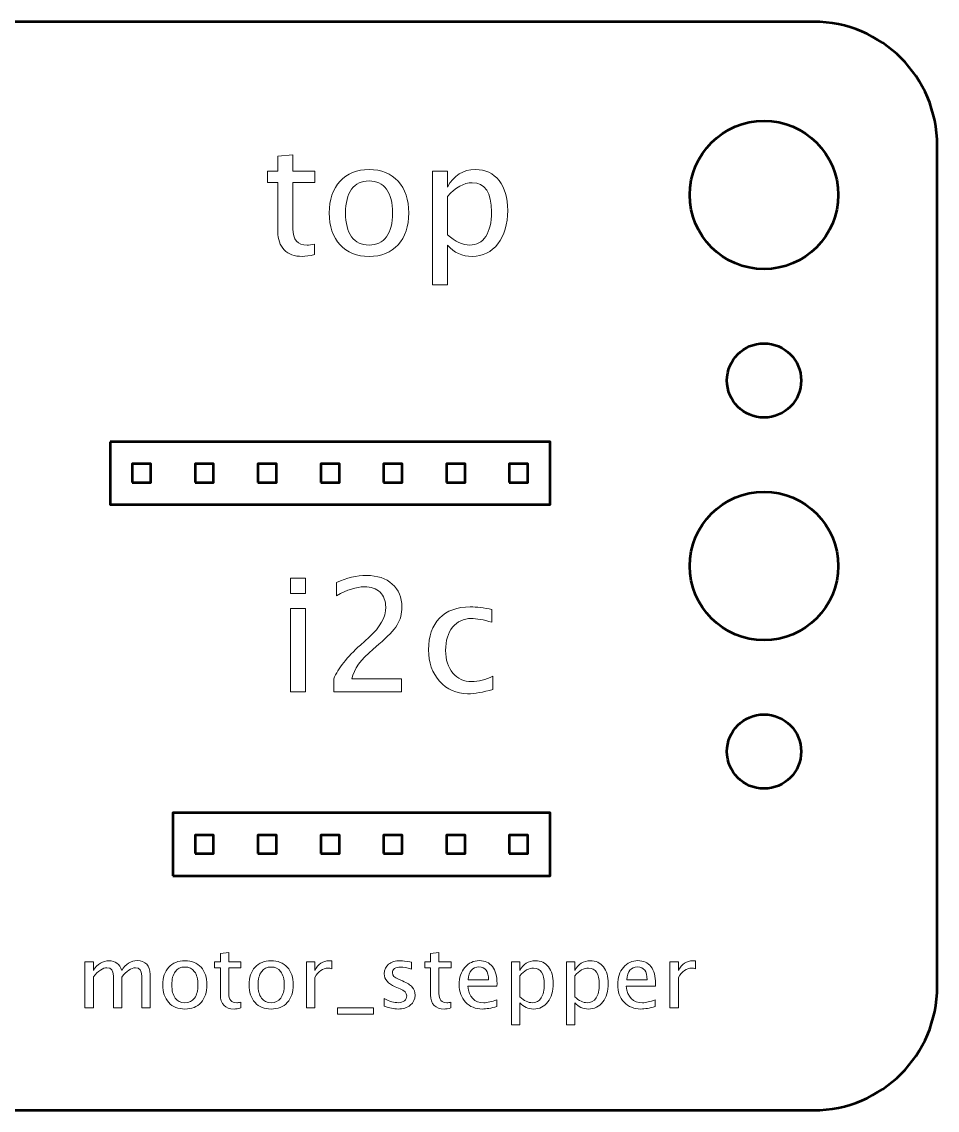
# Model space of a CAD drawing. Header units: centimetres. Extents: x -3.7 to 3.7, y -5.2 to 5.2.
# Drawn here: x 0 to 3.7, y -5.2 to -0.8 of the extents above; entities that cross this region are included whole.
import ezdxf

# ---------------------------------------------------------------- set-up
doc = ezdxf.new("R2010")
doc.units = ezdxf.units.CM
doc.header["$MEASUREMENT"] = 0
doc.layers.add('Layer 1', color=7, linetype='Continuous')

msp = doc.modelspace()

# ---------------------------------------------------------------- linework, layer by layer
at = {"layer": 'Layer 1', "lineweight": 53}
for points in [[(0.4465, -2.6625), (0.5215, -2.6625), (0.5215, -2.5875), (0.4465, -2.5875), (0.4465, -2.6625)], [(0.7005, -2.6625), (0.7755, -2.6625), (0.7755, -2.5875), (0.7005, -2.5875), (0.7005, -2.6625)], [(0.9545, -2.6625), (1.0295, -2.6625), (1.0295, -2.5875), (0.9545, -2.5875), (0.9545, -2.6625)], [(1.2085, -2.6625), (1.2835, -2.6625), (1.2835, -2.5875), (1.2085, -2.5875), (1.2085, -2.6625)], [(1.4625, -2.6625), (1.5375, -2.6625), (1.5375, -2.5875), (1.4625, -2.5875), (1.4625, -2.6625)], [(1.7165, -2.6625), (1.7915, -2.6625), (1.7915, -2.5875), (1.7165, -2.5875), (1.7165, -2.6625)], [(1.9705, -2.6625), (2.0455, -2.6625), (2.0455, -2.5875), (1.9705, -2.5875), (1.9705, -2.6625)], [(0.7005, -4.1625), (0.7755, -4.1625), (0.7755, -4.0875), (0.7005, -4.0875), (0.7005, -4.1625)], [(0.9545, -4.1625), (1.0295, -4.1625), (1.0295, -4.0875), (0.9545, -4.0875), (0.9545, -4.1625)], [(1.2085, -4.1625), (1.2835, -4.1625), (1.2835, -4.0875), (1.2085, -4.0875), (1.2085, -4.1625)], [(1.4625, -4.1625), (1.5375, -4.1625), (1.5375, -4.0875), (1.4625, -4.0875), (1.4625, -4.1625)], [(1.7165, -4.1625), (1.7915, -4.1625), (1.7915, -4.0875), (1.7165, -4.0875), (1.7165, -4.1625)], [(1.9705, -4.1625), (2.0455, -4.1625), (2.0455, -4.0875), (1.9705, -4.0875), (1.9705, -4.1625)]]:
    msp.add_lwpolyline(points, close=True, dxfattribs=at)
at = {"layer": 'Layer 1', "color": 5, "lineweight": 53}
msp.add_lwpolyline([(0.611, -4.252), (2.135, -4.252), (2.135, -3.998), (0.611, -3.998), (0.611, -4.252)], close=True, dxfattribs=at)
at = {"layer": 'Layer 1', "lineweight": 53}
for centre, major_axis in [((3.00001, -1.50001), (0, 0.30001)), ((3, -2.25), (0, 0.15)), ((3.00001, -3.00001), (0, 0.30001)), ((3, -3.75), (0, 0.15))]:
    msp.add_ellipse(centre, major_axis=major_axis, ratio=1, dxfattribs=at)
msp.add_open_spline([(-3.7, -4.7), (-3.7, -4.7), (-3.7, -1.3), (-3.7, -1.3), (-3.7, -1.3), (-3.7, -1.02386), (-3.47614, -0.8), (-3.2, -0.8), (-3.2, -0.8), (-3.2, -0.8), (3.2, -0.8), (3.2, -0.8), (3.2, -0.8), (3.47614, -0.8), (3.7, -1.02386), (3.7, -1.3), (3.7, -1.3), (3.7, -1.3), (3.7, -4.7), (3.7, -4.7), (3.7, -4.7), (3.7, -4.97614), (3.47614, -5.2), (3.2, -5.2), (3.2, -5.2), (3.2, -5.2), (-3.2, -5.2), (-3.2, -5.2), (-3.2, -5.2), (-3.47614, -5.2), (-3.7, -4.97614), (-3.7, -4.7)], degree=3, knots=[0, 0, 0, 0, 0.1111111, 0.1111111, 0.1111111, 0.1111111, 0.2222222, 0.2222222, 0.2222222, 0.2222222, 0.3333333, 0.3333333, 0.3333333, 0.3333333, 0.4444444, 0.4444444, 0.4444444, 0.4444444, 0.5555556, 0.5555556, 0.5555556, 0.5555556, 0.6666667, 0.6666667, 0.6666667, 0.6666667, 0.7777778, 0.7777778, 0.7777778, 0.7777778, 1, 1, 1, 1], dxfattribs=at)
at = {"layer": 'Layer 1', "color": 5, "lineweight": 9}
for points, knots in [([(1.18267, -1.74087), (1.16383, -1.74606), (1.14742, -1.7486), (1.13356, -1.7486), (1.13356, -1.7486), (1.10244, -1.7486), (1.07821, -1.73971), (1.06085, -1.72193), (1.06085, -1.72193), (1.04339, -1.70415), (1.03471, -1.67949), (1.03471, -1.64785), (1.03471, -1.64785), (1.03471, -1.64785), (1.03471, -1.45015), (1.03471, -1.45015), (1.03471, -1.45015), (1.03471, -1.45015), (0.99259, -1.45015), (0.99259, -1.45015), (0.99259, -1.45015), (0.99259, -1.45015), (0.99259, -1.40443), (0.99259, -1.40443), (0.99259, -1.40443), (0.99259, -1.40443), (1.03471, -1.40443), (1.03471, -1.40443), (1.03471, -1.40443), (1.03471, -1.40443), (1.03471, -1.34358), (1.03471, -1.34358), (1.03471, -1.34358), (1.03471, -1.34358), (1.09567, -1.33775), (1.09567, -1.33775), (1.09567, -1.33775), (1.09567, -1.33775), (1.09567, -1.40443), (1.09567, -1.40443), (1.09567, -1.40443), (1.09567, -1.40443), (1.18394, -1.40443), (1.18394, -1.40443), (1.18394, -1.40443), (1.18394, -1.40443), (1.18394, -1.45015), (1.18394, -1.45015), (1.18394, -1.45015), (1.18394, -1.45015), (1.09567, -1.45015), (1.09567, -1.45015), (1.09567, -1.45015), (1.09567, -1.45015), (1.09567, -1.63684), (1.09567, -1.63684), (1.09567, -1.63684), (1.09567, -1.68087), (1.11483, -1.70288), (1.15303, -1.70288), (1.15303, -1.70288), (1.16118, -1.70288), (1.17102, -1.7015), (1.18267, -1.69886), (1.18267, -1.69886), (1.18267, -1.69886), (1.18267, -1.74087), (1.18267, -1.74087)], [0, 0, 0, 0, 0.0555556, 0.0555556, 0.0555556, 0.0555556, 0.1111111, 0.1111111, 0.1111111, 0.1111111, 0.1666667, 0.1666667, 0.1666667, 0.1666667, 0.2222222, 0.2222222, 0.2222222, 0.2222222, 0.2777778, 0.2777778, 0.2777778, 0.2777778, 0.3333333, 0.3333333, 0.3333333, 0.3333333, 0.3888889, 0.3888889, 0.3888889, 0.3888889, 0.4444444, 0.4444444, 0.4444444, 0.4444444, 0.5, 0.5, 0.5, 0.5, 0.5555556, 0.5555556, 0.5555556, 0.5555556, 0.6111111, 0.6111111, 0.6111111, 0.6111111, 0.6666667, 0.6666667, 0.6666667, 0.6666667, 0.7222222, 0.7222222, 0.7222222, 0.7222222, 0.7777778, 0.7777778, 0.7777778, 0.7777778, 0.8333333, 0.8333333, 0.8333333, 0.8333333, 0.8888889, 0.8888889, 0.8888889, 0.8888889, 1, 1, 1, 1]), ([(1.40365, -1.7486), (1.35422, -1.7486), (1.31506, -1.73283), (1.28628, -1.70129), (1.28628, -1.70129), (1.25738, -1.66975), (1.24299, -1.62689), (1.24299, -1.57281), (1.24299, -1.57281), (1.24299, -1.51884), (1.25738, -1.47608), (1.28628, -1.44465), (1.28628, -1.44465), (1.31506, -1.41321), (1.35422, -1.39744), (1.40365, -1.39744), (1.40365, -1.39744), (1.45307, -1.39744), (1.49223, -1.41321), (1.52101, -1.44465), (1.52101, -1.44465), (1.54991, -1.47608), (1.5643, -1.51884), (1.5643, -1.57281), (1.5643, -1.57281), (1.5643, -1.62689), (1.54991, -1.66975), (1.52101, -1.70129), (1.52101, -1.70129), (1.49223, -1.73283), (1.45307, -1.7486), (1.40365, -1.7486)], [0, 0, 0, 0, 0.1111111, 0.1111111, 0.1111111, 0.1111111, 0.2222222, 0.2222222, 0.2222222, 0.2222222, 0.3333333, 0.3333333, 0.3333333, 0.3333333, 0.4444444, 0.4444444, 0.4444444, 0.4444444, 0.5555556, 0.5555556, 0.5555556, 0.5555556, 0.6666667, 0.6666667, 0.6666667, 0.6666667, 0.7777778, 0.7777778, 0.7777778, 0.7777778, 1, 1, 1, 1]), ([(1.65976, -1.86354), (1.65976, -1.86354), (1.65976, -1.40443), (1.65976, -1.40443), (1.65976, -1.40443), (1.65976, -1.40443), (1.72072, -1.40443), (1.72072, -1.40443), (1.72072, -1.40443), (1.72072, -1.40443), (1.72072, -1.46804), (1.72072, -1.46804), (1.72072, -1.46804), (1.7457, -1.42094), (1.78327, -1.39744), (1.83333, -1.39744), (1.83333, -1.39744), (1.87386, -1.39744), (1.90572, -1.41216), (1.929, -1.44168), (1.929, -1.44168), (1.95228, -1.47121), (1.96393, -1.51153), (1.96393, -1.56265), (1.96393, -1.56265), (1.96393, -1.61832), (1.9507, -1.6633), (1.92434, -1.69738), (1.92434, -1.69738), (1.89799, -1.73156), (1.86328, -1.7486), (1.82031, -1.7486), (1.82031, -1.7486), (1.78041, -1.7486), (1.74718, -1.73336), (1.72072, -1.70277), (1.72072, -1.70277), (1.72072, -1.70277), (1.72072, -1.86354), (1.72072, -1.86354), (1.72072, -1.86354), (1.72072, -1.86354), (1.65976, -1.86354), (1.65976, -1.86354)], [0, 0, 0, 0, 0.0833333, 0.0833333, 0.0833333, 0.0833333, 0.1666667, 0.1666667, 0.1666667, 0.1666667, 0.25, 0.25, 0.25, 0.25, 0.3333333, 0.3333333, 0.3333333, 0.3333333, 0.4166667, 0.4166667, 0.4166667, 0.4166667, 0.5, 0.5, 0.5, 0.5, 0.5833333, 0.5833333, 0.5833333, 0.5833333, 0.6666667, 0.6666667, 0.6666667, 0.6666667, 0.75, 0.75, 0.75, 0.75, 0.8333333, 0.8333333, 0.8333333, 0.8333333, 1, 1, 1, 1]), ([(1.40354, -1.70288), (1.4337, -1.70288), (1.4572, -1.69156), (1.47392, -1.6688), (1.47392, -1.6688), (1.49053, -1.64615), (1.4989, -1.61409), (1.4989, -1.57281), (1.4989, -1.57281), (1.4989, -1.53164), (1.49053, -1.49968), (1.47392, -1.47703), (1.47392, -1.47703), (1.4572, -1.45449), (1.4337, -1.44316), (1.40354, -1.44316), (1.40354, -1.44316), (1.37327, -1.44316), (1.34978, -1.45449), (1.33327, -1.47703), (1.33327, -1.47703), (1.31665, -1.49968), (1.3084, -1.53164), (1.3084, -1.57281), (1.3084, -1.57281), (1.3084, -1.61409), (1.31665, -1.64615), (1.33327, -1.6688), (1.33327, -1.6688), (1.34978, -1.69156), (1.37327, -1.70288), (1.40354, -1.70288)], [0, 0, 0, 0, 0.1111111, 0.1111111, 0.1111111, 0.1111111, 0.2222222, 0.2222222, 0.2222222, 0.2222222, 0.3333333, 0.3333333, 0.3333333, 0.3333333, 0.4444444, 0.4444444, 0.4444444, 0.4444444, 0.5555556, 0.5555556, 0.5555556, 0.5555556, 0.6666667, 0.6666667, 0.6666667, 0.6666667, 0.7777778, 0.7777778, 0.7777778, 0.7777778, 1, 1, 1, 1]), ([(1.72072, -1.66076), (1.75215, -1.6888), (1.7821, -1.70288), (1.81057, -1.70288), (1.81057, -1.70288), (1.83862, -1.70288), (1.86031, -1.69113), (1.87555, -1.66774), (1.87555, -1.66774), (1.8909, -1.64435), (1.89852, -1.61144), (1.89852, -1.56889), (1.89852, -1.56889), (1.89852, -1.49015), (1.87249, -1.45078), (1.82042, -1.45078), (1.82042, -1.45078), (1.78634, -1.45078), (1.75311, -1.4692), (1.72072, -1.50614), (1.72072, -1.50614), (1.72072, -1.50614), (1.72072, -1.66076), (1.72072, -1.66076)], [0, 0, 0, 0, 0.1428571, 0.1428571, 0.1428571, 0.1428571, 0.2857143, 0.2857143, 0.2857143, 0.2857143, 0.4285714, 0.4285714, 0.4285714, 0.4285714, 0.5714286, 0.5714286, 0.5714286, 0.5714286, 0.7142857, 0.7142857, 0.7142857, 0.7142857, 1, 1, 1, 1]), ([(1.08558, -3.11066), (1.08558, -3.11066), (1.08558, -3.0497), (1.08558, -3.0497), (1.08558, -3.0497), (1.08558, -3.0497), (1.14654, -3.0497), (1.14654, -3.0497), (1.14654, -3.0497), (1.14654, -3.0497), (1.14654, -3.11066), (1.14654, -3.11066), (1.14654, -3.11066), (1.14654, -3.11066), (1.08558, -3.11066), (1.08558, -3.11066)], [0, 0, 0, 0, 0.2, 0.2, 0.2, 0.2, 0.4, 0.4, 0.4, 0.4, 0.6, 0.6, 0.6, 0.6, 1, 1, 1, 1]), ([(1.26085, -3.50881), (1.26085, -3.50881), (1.26085, -3.45547), (1.26085, -3.45547), (1.26085, -3.45547), (1.27863, -3.41388), (1.3145, -3.36847), (1.36858, -3.31947), (1.36858, -3.31947), (1.36858, -3.31947), (1.40351, -3.28815), (1.40351, -3.28815), (1.40351, -3.28815), (1.44849, -3.2473), (1.47103, -3.20687), (1.47103, -3.16665), (1.47103, -3.16665), (1.47103, -3.14093), (1.4633, -3.12082), (1.44796, -3.10611), (1.44796, -3.10611), (1.43261, -3.0914), (1.41134, -3.08399), (1.38435, -3.08399), (1.38435, -3.08399), (1.35281, -3.08399), (1.31546, -3.09606), (1.27228, -3.12019), (1.27228, -3.12019), (1.27228, -3.12019), (1.27228, -3.06685), (1.27228, -3.06685), (1.27228, -3.06685), (1.31302, -3.0478), (1.35356, -3.03827), (1.39398, -3.03827), (1.39398, -3.03827), (1.43695, -3.03827), (1.47145, -3.04981), (1.49749, -3.07299), (1.49749, -3.07299), (1.52342, -3.09617), (1.53644, -3.12686), (1.53644, -3.16517), (1.53644, -3.16517), (1.53644, -3.19269), (1.52987, -3.21713), (1.51675, -3.23841), (1.51675, -3.23841), (1.50352, -3.25978), (1.47907, -3.28561), (1.4432, -3.31609), (1.4432, -3.31609), (1.4432, -3.31609), (1.4196, -3.3362), (1.4196, -3.3362), (1.4196, -3.3362), (1.37049, -3.37779), (1.34213, -3.41758), (1.33451, -3.45547), (1.33451, -3.45547), (1.33451, -3.45547), (1.53453, -3.45547), (1.53453, -3.45547), (1.53453, -3.45547), (1.53453, -3.45547), (1.53453, -3.50881), (1.53453, -3.50881), (1.53453, -3.50881), (1.53453, -3.50881), (1.26085, -3.50881), (1.26085, -3.50881)], [0, 0, 0, 0, 0.0526316, 0.0526316, 0.0526316, 0.0526316, 0.1052632, 0.1052632, 0.1052632, 0.1052632, 0.1578947, 0.1578947, 0.1578947, 0.1578947, 0.2105263, 0.2105263, 0.2105263, 0.2105263, 0.2631579, 0.2631579, 0.2631579, 0.2631579, 0.3157895, 0.3157895, 0.3157895, 0.3157895, 0.3684211, 0.3684211, 0.3684211, 0.3684211, 0.4210526, 0.4210526, 0.4210526, 0.4210526, 0.4736842, 0.4736842, 0.4736842, 0.4736842, 0.5263158, 0.5263158, 0.5263158, 0.5263158, 0.5789474, 0.5789474, 0.5789474, 0.5789474, 0.6315789, 0.6315789, 0.6315789, 0.6315789, 0.6842105, 0.6842105, 0.6842105, 0.6842105, 0.7368421, 0.7368421, 0.7368421, 0.7368421, 0.7894737, 0.7894737, 0.7894737, 0.7894737, 0.8421053, 0.8421053, 0.8421053, 0.8421053, 0.8947368, 0.8947368, 0.8947368, 0.8947368, 1, 1, 1, 1]), ([(1.90431, -3.49865), (1.86483, -3.5105), (1.83076, -3.51643), (1.80208, -3.51643), (1.80208, -3.51643), (1.75657, -3.51643), (1.71889, -3.4996), (1.68894, -3.46605), (1.68894, -3.46605), (1.65899, -3.4324), (1.64396, -3.38996), (1.64396, -3.33884), (1.64396, -3.33884), (1.64396, -3.28423), (1.65878, -3.24158), (1.68841, -3.2111), (1.68841, -3.2111), (1.71804, -3.18051), (1.75942, -3.16527), (1.81255, -3.16527), (1.81255, -3.16527), (1.83869, -3.16527), (1.86812, -3.16887), (1.9005, -3.17607), (1.9005, -3.17607), (1.9005, -3.17607), (1.9005, -3.2275), (1.9005, -3.2275), (1.9005, -3.2275), (1.8661, -3.21734), (1.83806, -3.21226), (1.81647, -3.21226), (1.81647, -3.21226), (1.78514, -3.21226), (1.76006, -3.22401), (1.74133, -3.2474), (1.74133, -3.2474), (1.72259, -3.27079), (1.71318, -3.30201), (1.71318, -3.34096), (1.71318, -3.34096), (1.71318, -3.37874), (1.72291, -3.40922), (1.74228, -3.43261), (1.74228, -3.43261), (1.76165, -3.45589), (1.78694, -3.46753), (1.81837, -3.46753), (1.81837, -3.46753), (1.84621, -3.46753), (1.87478, -3.46034), (1.90431, -3.44594), (1.90431, -3.44594), (1.90431, -3.44594), (1.90431, -3.49865), (1.90431, -3.49865)], [0, 0, 0, 0, 0.0666667, 0.0666667, 0.0666667, 0.0666667, 0.1333333, 0.1333333, 0.1333333, 0.1333333, 0.2, 0.2, 0.2, 0.2, 0.2666667, 0.2666667, 0.2666667, 0.2666667, 0.3333333, 0.3333333, 0.3333333, 0.3333333, 0.4, 0.4, 0.4, 0.4, 0.4666667, 0.4666667, 0.4666667, 0.4666667, 0.5333333, 0.5333333, 0.5333333, 0.5333333, 0.6, 0.6, 0.6, 0.6, 0.6666667, 0.6666667, 0.6666667, 0.6666667, 0.7333333, 0.7333333, 0.7333333, 0.7333333, 0.8, 0.8, 0.8, 0.8, 0.8666667, 0.8666667, 0.8666667, 0.8666667, 1, 1, 1, 1]), ([(1.08558, -3.50881), (1.08558, -3.50881), (1.08558, -3.17226), (1.08558, -3.17226), (1.08558, -3.17226), (1.08558, -3.17226), (1.14654, -3.17226), (1.14654, -3.17226), (1.14654, -3.17226), (1.14654, -3.17226), (1.14654, -3.50881), (1.14654, -3.50881), (1.14654, -3.50881), (1.14654, -3.50881), (1.08558, -3.50881), (1.08558, -3.50881)], [0, 0, 0, 0, 0.2, 0.2, 0.2, 0.2, 0.4, 0.4, 0.4, 0.4, 0.6, 0.6, 0.6, 0.6, 1, 1, 1, 1]), ([(0.88513, -4.78653), (0.87466, -4.78941), (0.86555, -4.79082), (0.85784, -4.79082), (0.85784, -4.79082), (0.84056, -4.79082), (0.82709, -4.78588), (0.81745, -4.77601), (0.81745, -4.77601), (0.80775, -4.76613), (0.80293, -4.75243), (0.80293, -4.73485), (0.80293, -4.73485), (0.80293, -4.73485), (0.80293, -4.62502), (0.80293, -4.62502), (0.80293, -4.62502), (0.80293, -4.62502), (0.77953, -4.62502), (0.77953, -4.62502), (0.77953, -4.62502), (0.77953, -4.62502), (0.77953, -4.59962), (0.77953, -4.59962), (0.77953, -4.59962), (0.77953, -4.59962), (0.80293, -4.59962), (0.80293, -4.59962), (0.80293, -4.59962), (0.80293, -4.59962), (0.80293, -4.56581), (0.80293, -4.56581), (0.80293, -4.56581), (0.80293, -4.56581), (0.83679, -4.56257), (0.83679, -4.56257), (0.83679, -4.56257), (0.83679, -4.56257), (0.83679, -4.59962), (0.83679, -4.59962), (0.83679, -4.59962), (0.83679, -4.59962), (0.88583, -4.59962), (0.88583, -4.59962), (0.88583, -4.59962), (0.88583, -4.59962), (0.88583, -4.62502), (0.88583, -4.62502), (0.88583, -4.62502), (0.88583, -4.62502), (0.83679, -4.62502), (0.83679, -4.62502), (0.83679, -4.62502), (0.83679, -4.62502), (0.83679, -4.72873), (0.83679, -4.72873), (0.83679, -4.72873), (0.83679, -4.75319), (0.84744, -4.76542), (0.86866, -4.76542), (0.86866, -4.76542), (0.87319, -4.76542), (0.87866, -4.76466), (0.88513, -4.76319), (0.88513, -4.76319), (0.88513, -4.76319), (0.88513, -4.78653), (0.88513, -4.78653)], [0, 0, 0, 0, 0.0555556, 0.0555556, 0.0555556, 0.0555556, 0.1111111, 0.1111111, 0.1111111, 0.1111111, 0.1666667, 0.1666667, 0.1666667, 0.1666667, 0.2222222, 0.2222222, 0.2222222, 0.2222222, 0.2777778, 0.2777778, 0.2777778, 0.2777778, 0.3333333, 0.3333333, 0.3333333, 0.3333333, 0.3888889, 0.3888889, 0.3888889, 0.3888889, 0.4444444, 0.4444444, 0.4444444, 0.4444444, 0.5, 0.5, 0.5, 0.5, 0.5555556, 0.5555556, 0.5555556, 0.5555556, 0.6111111, 0.6111111, 0.6111111, 0.6111111, 0.6666667, 0.6666667, 0.6666667, 0.6666667, 0.7222222, 0.7222222, 0.7222222, 0.7222222, 0.7777778, 0.7777778, 0.7777778, 0.7777778, 0.8333333, 0.8333333, 0.8333333, 0.8333333, 0.8888889, 0.8888889, 0.8888889, 0.8888889, 1, 1, 1, 1]), ([(1.73438, -4.78653), (1.72391, -4.78941), (1.7148, -4.79082), (1.70709, -4.79082), (1.70709, -4.79082), (1.68981, -4.79082), (1.67634, -4.78588), (1.6667, -4.77601), (1.6667, -4.77601), (1.657, -4.76613), (1.65218, -4.75243), (1.65218, -4.73485), (1.65218, -4.73485), (1.65218, -4.73485), (1.65218, -4.62502), (1.65218, -4.62502), (1.65218, -4.62502), (1.65218, -4.62502), (1.62878, -4.62502), (1.62878, -4.62502), (1.62878, -4.62502), (1.62878, -4.62502), (1.62878, -4.59962), (1.62878, -4.59962), (1.62878, -4.59962), (1.62878, -4.59962), (1.65218, -4.59962), (1.65218, -4.59962), (1.65218, -4.59962), (1.65218, -4.59962), (1.65218, -4.56581), (1.65218, -4.56581), (1.65218, -4.56581), (1.65218, -4.56581), (1.68604, -4.56257), (1.68604, -4.56257), (1.68604, -4.56257), (1.68604, -4.56257), (1.68604, -4.59962), (1.68604, -4.59962), (1.68604, -4.59962), (1.68604, -4.59962), (1.73508, -4.59962), (1.73508, -4.59962), (1.73508, -4.59962), (1.73508, -4.59962), (1.73508, -4.62502), (1.73508, -4.62502), (1.73508, -4.62502), (1.73508, -4.62502), (1.68604, -4.62502), (1.68604, -4.62502), (1.68604, -4.62502), (1.68604, -4.62502), (1.68604, -4.72873), (1.68604, -4.72873), (1.68604, -4.72873), (1.68604, -4.75319), (1.69669, -4.76542), (1.71791, -4.76542), (1.71791, -4.76542), (1.72244, -4.76542), (1.72791, -4.76466), (1.73438, -4.76319), (1.73438, -4.76319), (1.73438, -4.76319), (1.73438, -4.78653), (1.73438, -4.78653)], [0, 0, 0, 0, 0.0555556, 0.0555556, 0.0555556, 0.0555556, 0.1111111, 0.1111111, 0.1111111, 0.1111111, 0.1666667, 0.1666667, 0.1666667, 0.1666667, 0.2222222, 0.2222222, 0.2222222, 0.2222222, 0.2777778, 0.2777778, 0.2777778, 0.2777778, 0.3333333, 0.3333333, 0.3333333, 0.3333333, 0.3888889, 0.3888889, 0.3888889, 0.3888889, 0.4444444, 0.4444444, 0.4444444, 0.4444444, 0.5, 0.5, 0.5, 0.5, 0.5555556, 0.5555556, 0.5555556, 0.5555556, 0.6111111, 0.6111111, 0.6111111, 0.6111111, 0.6666667, 0.6666667, 0.6666667, 0.6666667, 0.7222222, 0.7222222, 0.7222222, 0.7222222, 0.7777778, 0.7777778, 0.7777778, 0.7777778, 0.8333333, 0.8333333, 0.8333333, 0.8333333, 0.8888889, 0.8888889, 0.8888889, 0.8888889, 1, 1, 1, 1]), ([(0.25543, -4.78659), (0.25543, -4.78659), (0.25543, -4.59962), (0.25543, -4.59962), (0.25543, -4.59962), (0.25543, -4.59962), (0.28929, -4.59962), (0.28929, -4.59962), (0.28929, -4.59962), (0.28929, -4.59962), (0.28929, -4.63495), (0.28929, -4.63495), (0.28929, -4.63495), (0.30582, -4.60879), (0.32698, -4.59574), (0.35291, -4.59574), (0.35291, -4.59574), (0.3779, -4.59574), (0.39489, -4.60879), (0.40395, -4.63495), (0.40395, -4.63495), (0.42, -4.60855), (0.44093, -4.59538), (0.46662, -4.59538), (0.46662, -4.59538), (0.48303, -4.59538), (0.49579, -4.6002), (0.50489, -4.60991), (0.50489, -4.60991), (0.514, -4.61961), (0.51859, -4.63319), (0.51859, -4.65065), (0.51859, -4.65065), (0.51859, -4.65065), (0.51859, -4.78659), (0.51859, -4.78659), (0.51859, -4.78659), (0.51859, -4.78659), (0.48473, -4.78659), (0.48473, -4.78659), (0.48473, -4.78659), (0.48473, -4.78659), (0.48473, -4.65624), (0.48473, -4.65624), (0.48473, -4.65624), (0.48473, -4.63495), (0.47627, -4.62431), (0.45933, -4.62431), (0.45933, -4.62431), (0.44175, -4.62431), (0.42329, -4.63672), (0.40395, -4.66159), (0.40395, -4.66159), (0.40395, -4.66159), (0.40395, -4.78659), (0.40395, -4.78659), (0.40395, -4.78659), (0.40395, -4.78659), (0.37008, -4.78659), (0.37008, -4.78659), (0.37008, -4.78659), (0.37008, -4.78659), (0.37008, -4.65612), (0.37008, -4.65612), (0.37008, -4.65612), (0.37008, -4.63466), (0.3615, -4.62396), (0.34427, -4.62396), (0.34427, -4.62396), (0.32716, -4.62396), (0.30881, -4.63642), (0.28929, -4.66141), (0.28929, -4.66141), (0.28929, -4.66141), (0.28929, -4.78659), (0.28929, -4.78659), (0.28929, -4.78659), (0.28929, -4.78659), (0.25543, -4.78659), (0.25543, -4.78659)], [0, 0, 0, 0, 0.047619, 0.047619, 0.047619, 0.047619, 0.0952381, 0.0952381, 0.0952381, 0.0952381, 0.1428571, 0.1428571, 0.1428571, 0.1428571, 0.1904762, 0.1904762, 0.1904762, 0.1904762, 0.2380952, 0.2380952, 0.2380952, 0.2380952, 0.2857143, 0.2857143, 0.2857143, 0.2857143, 0.3333333, 0.3333333, 0.3333333, 0.3333333, 0.3809524, 0.3809524, 0.3809524, 0.3809524, 0.4285714, 0.4285714, 0.4285714, 0.4285714, 0.4761905, 0.4761905, 0.4761905, 0.4761905, 0.5238095, 0.5238095, 0.5238095, 0.5238095, 0.5714286, 0.5714286, 0.5714286, 0.5714286, 0.6190476, 0.6190476, 0.6190476, 0.6190476, 0.6666667, 0.6666667, 0.6666667, 0.6666667, 0.7142857, 0.7142857, 0.7142857, 0.7142857, 0.7619048, 0.7619048, 0.7619048, 0.7619048, 0.8095238, 0.8095238, 0.8095238, 0.8095238, 0.8571429, 0.8571429, 0.8571429, 0.8571429, 0.9047619, 0.9047619, 0.9047619, 0.9047619, 1, 1, 1, 1]), ([(0.65924, -4.79082), (0.63179, -4.79082), (0.61003, -4.78206), (0.59404, -4.76454), (0.59404, -4.76454), (0.57799, -4.74702), (0.56999, -4.72321), (0.56999, -4.69316), (0.56999, -4.69316), (0.56999, -4.66318), (0.57799, -4.63942), (0.59404, -4.62196), (0.59404, -4.62196), (0.61003, -4.6045), (0.63179, -4.59574), (0.65924, -4.59574), (0.65924, -4.59574), (0.6867, -4.59574), (0.70846, -4.6045), (0.72445, -4.62196), (0.72445, -4.62196), (0.7405, -4.63942), (0.7485, -4.66318), (0.7485, -4.69316), (0.7485, -4.69316), (0.7485, -4.72321), (0.7405, -4.74702), (0.72445, -4.76454), (0.72445, -4.76454), (0.70846, -4.78206), (0.6867, -4.79082), (0.65924, -4.79082)], [0, 0, 0, 0, 0.1111111, 0.1111111, 0.1111111, 0.1111111, 0.2222222, 0.2222222, 0.2222222, 0.2222222, 0.3333333, 0.3333333, 0.3333333, 0.3333333, 0.4444444, 0.4444444, 0.4444444, 0.4444444, 0.5555556, 0.5555556, 0.5555556, 0.5555556, 0.6666667, 0.6666667, 0.6666667, 0.6666667, 0.7777778, 0.7777778, 0.7777778, 0.7777778, 1, 1, 1, 1]), ([(1.00789, -4.79082), (0.98044, -4.79082), (0.95868, -4.78206), (0.94269, -4.76454), (0.94269, -4.76454), (0.92664, -4.74702), (0.91864, -4.72321), (0.91864, -4.69316), (0.91864, -4.69316), (0.91864, -4.66318), (0.92664, -4.63942), (0.94269, -4.62196), (0.94269, -4.62196), (0.95868, -4.6045), (0.98044, -4.59574), (1.00789, -4.59574), (1.00789, -4.59574), (1.03535, -4.59574), (1.05711, -4.6045), (1.0731, -4.62196), (1.0731, -4.62196), (1.08915, -4.63942), (1.09715, -4.66318), (1.09715, -4.69316), (1.09715, -4.69316), (1.09715, -4.72321), (1.08915, -4.74702), (1.0731, -4.76454), (1.0731, -4.76454), (1.05711, -4.78206), (1.03535, -4.79082), (1.00789, -4.79082)], [0, 0, 0, 0, 0.1111111, 0.1111111, 0.1111111, 0.1111111, 0.2222222, 0.2222222, 0.2222222, 0.2222222, 0.3333333, 0.3333333, 0.3333333, 0.3333333, 0.4444444, 0.4444444, 0.4444444, 0.4444444, 0.5555556, 0.5555556, 0.5555556, 0.5555556, 0.6666667, 0.6666667, 0.6666667, 0.6666667, 0.7777778, 0.7777778, 0.7777778, 0.7777778, 1, 1, 1, 1]), ([(1.15018, -4.78659), (1.15018, -4.78659), (1.15018, -4.59962), (1.15018, -4.59962), (1.15018, -4.59962), (1.15018, -4.59962), (1.18404, -4.59962), (1.18404, -4.59962), (1.18404, -4.59962), (1.18404, -4.59962), (1.18404, -4.63495), (1.18404, -4.63495), (1.18404, -4.63495), (1.19751, -4.60879), (1.21703, -4.59574), (1.24266, -4.59574), (1.24266, -4.59574), (1.24613, -4.59574), (1.24978, -4.59603), (1.25354, -4.59662), (1.25354, -4.59662), (1.25354, -4.59662), (1.25354, -4.62831), (1.25354, -4.62831), (1.25354, -4.62831), (1.24766, -4.62637), (1.24249, -4.62537), (1.23802, -4.62537), (1.23802, -4.62537), (1.2165, -4.62537), (1.19851, -4.63807), (1.18404, -4.66353), (1.18404, -4.66353), (1.18404, -4.66353), (1.18404, -4.78659), (1.18404, -4.78659), (1.18404, -4.78659), (1.18404, -4.78659), (1.15018, -4.78659), (1.15018, -4.78659)], [0, 0, 0, 0, 0.0909091, 0.0909091, 0.0909091, 0.0909091, 0.1818182, 0.1818182, 0.1818182, 0.1818182, 0.2727273, 0.2727273, 0.2727273, 0.2727273, 0.3636364, 0.3636364, 0.3636364, 0.3636364, 0.4545455, 0.4545455, 0.4545455, 0.4545455, 0.5454545, 0.5454545, 0.5454545, 0.5454545, 0.6363636, 0.6363636, 0.6363636, 0.6363636, 0.7272727, 0.7272727, 0.7272727, 0.7272727, 0.8181818, 0.8181818, 0.8181818, 0.8181818, 1, 1, 1, 1]), ([(1.4642, -4.77989), (1.4642, -4.77989), (1.4642, -4.74884), (1.4642, -4.74884), (1.4642, -4.74884), (1.48637, -4.7599), (1.5056, -4.76542), (1.522, -4.76542), (1.522, -4.76542), (1.53176, -4.76542), (1.53988, -4.76278), (1.54628, -4.75749), (1.54628, -4.75749), (1.55269, -4.75225), (1.55593, -4.74567), (1.55593, -4.73773), (1.55593, -4.73773), (1.55593, -4.72615), (1.54693, -4.71656), (1.52894, -4.70898), (1.52894, -4.70898), (1.52894, -4.70898), (1.50912, -4.70057), (1.50912, -4.70057), (1.50912, -4.70057), (1.4799, -4.68846), (1.46526, -4.67094), (1.46526, -4.64818), (1.46526, -4.64818), (1.46526, -4.6319), (1.47102, -4.61908), (1.48255, -4.60973), (1.48255, -4.60973), (1.49407, -4.60038), (1.50989, -4.59574), (1.52994, -4.59574), (1.52994, -4.59574), (1.54035, -4.59574), (1.55328, -4.59715), (1.56863, -4.60003), (1.56863, -4.60003), (1.56863, -4.60003), (1.57568, -4.60138), (1.57568, -4.60138), (1.57568, -4.60138), (1.57568, -4.60138), (1.57568, -4.6296), (1.57568, -4.6296), (1.57568, -4.6296), (1.55681, -4.62396), (1.54176, -4.62114), (1.53053, -4.62114), (1.53053, -4.62114), (1.52065, -4.62114), (1.51283, -4.62331), (1.50689, -4.6276), (1.50689, -4.6276), (1.50101, -4.6319), (1.49807, -4.63766), (1.49807, -4.64489), (1.49807, -4.64489), (1.49807, -4.65506), (1.5063, -4.6637), (1.52282, -4.6707), (1.52282, -4.6707), (1.52282, -4.6707), (1.53911, -4.67758), (1.53911, -4.67758), (1.53911, -4.67758), (1.55757, -4.68534), (1.57063, -4.69357), (1.57827, -4.70222), (1.57827, -4.70222), (1.58597, -4.71086), (1.58979, -4.72168), (1.58979, -4.73461), (1.58979, -4.73461), (1.58979, -4.75102), (1.58333, -4.76448), (1.57033, -4.77501), (1.57033, -4.77501), (1.5574, -4.78553), (1.54082, -4.79082), (1.52065, -4.79082), (1.52065, -4.79082), (1.50513, -4.79082), (1.48637, -4.78718), (1.4642, -4.77989)], [0, 0, 0, 0, 0.0434783, 0.0434783, 0.0434783, 0.0434783, 0.0869565, 0.0869565, 0.0869565, 0.0869565, 0.1304348, 0.1304348, 0.1304348, 0.1304348, 0.173913, 0.173913, 0.173913, 0.173913, 0.2173913, 0.2173913, 0.2173913, 0.2173913, 0.2608696, 0.2608696, 0.2608696, 0.2608696, 0.3043478, 0.3043478, 0.3043478, 0.3043478, 0.3478261, 0.3478261, 0.3478261, 0.3478261, 0.3913043, 0.3913043, 0.3913043, 0.3913043, 0.4347826, 0.4347826, 0.4347826, 0.4347826, 0.4782609, 0.4782609, 0.4782609, 0.4782609, 0.5217391, 0.5217391, 0.5217391, 0.5217391, 0.5652174, 0.5652174, 0.5652174, 0.5652174, 0.6086957, 0.6086957, 0.6086957, 0.6086957, 0.6521739, 0.6521739, 0.6521739, 0.6521739, 0.6956522, 0.6956522, 0.6956522, 0.6956522, 0.7391304, 0.7391304, 0.7391304, 0.7391304, 0.7826087, 0.7826087, 0.7826087, 0.7826087, 0.826087, 0.826087, 0.826087, 0.826087, 0.8695652, 0.8695652, 0.8695652, 0.8695652, 0.9130435, 0.9130435, 0.9130435, 0.9130435, 1, 1, 1, 1]), ([(1.91993, -4.78059), (1.89717, -4.78741), (1.87771, -4.79082), (1.86148, -4.79082), (1.86148, -4.79082), (1.83379, -4.79082), (1.81127, -4.78165), (1.79393, -4.76337), (1.79393, -4.76337), (1.77658, -4.74508), (1.76788, -4.72138), (1.76788, -4.69222), (1.76788, -4.69222), (1.76788, -4.66394), (1.77552, -4.64072), (1.79087, -4.62255), (1.79087, -4.62255), (1.80622, -4.60444), (1.82585, -4.59538), (1.84978, -4.59538), (1.84978, -4.59538), (1.87242, -4.59538), (1.88994, -4.60344), (1.90229, -4.61955), (1.90229, -4.61955), (1.91464, -4.63566), (1.92081, -4.65847), (1.92081, -4.68805), (1.92081, -4.68805), (1.92081, -4.68805), (1.92063, -4.69839), (1.92063, -4.69839), (1.92063, -4.69839), (1.92063, -4.69839), (1.80245, -4.69839), (1.80245, -4.69839), (1.80245, -4.69839), (1.80739, -4.74308), (1.82921, -4.76542), (1.86783, -4.76542), (1.86783, -4.76542), (1.882, -4.76542), (1.89935, -4.76143), (1.91993, -4.75343), (1.91993, -4.75343), (1.91993, -4.75343), (1.91993, -4.78059), (1.91993, -4.78059)], [0, 0, 0, 0, 0.0769231, 0.0769231, 0.0769231, 0.0769231, 0.1538462, 0.1538462, 0.1538462, 0.1538462, 0.2307692, 0.2307692, 0.2307692, 0.2307692, 0.3076923, 0.3076923, 0.3076923, 0.3076923, 0.3846154, 0.3846154, 0.3846154, 0.3846154, 0.4615385, 0.4615385, 0.4615385, 0.4615385, 0.5384615, 0.5384615, 0.5384615, 0.5384615, 0.6153846, 0.6153846, 0.6153846, 0.6153846, 0.6923077, 0.6923077, 0.6923077, 0.6923077, 0.7692308, 0.7692308, 0.7692308, 0.7692308, 0.8461538, 0.8461538, 0.8461538, 0.8461538, 1, 1, 1, 1]), ([(1.97926, -4.85468), (1.97926, -4.85468), (1.97926, -4.59962), (1.97926, -4.59962), (1.97926, -4.59962), (1.97926, -4.59962), (2.01312, -4.59962), (2.01312, -4.59962), (2.01312, -4.59962), (2.01312, -4.59962), (2.01312, -4.63495), (2.01312, -4.63495), (2.01312, -4.63495), (2.027, -4.60879), (2.04787, -4.59574), (2.07568, -4.59574), (2.07568, -4.59574), (2.0982, -4.59574), (2.1159, -4.60391), (2.12884, -4.62031), (2.12884, -4.62031), (2.14177, -4.63672), (2.14824, -4.65912), (2.14824, -4.68752), (2.14824, -4.68752), (2.14824, -4.71844), (2.14089, -4.74343), (2.12625, -4.76237), (2.12625, -4.76237), (2.11161, -4.78136), (2.09232, -4.79082), (2.06845, -4.79082), (2.06845, -4.79082), (2.04629, -4.79082), (2.02782, -4.78236), (2.01312, -4.76536), (2.01312, -4.76536), (2.01312, -4.76536), (2.01312, -4.85468), (2.01312, -4.85468), (2.01312, -4.85468), (2.01312, -4.85468), (1.97926, -4.85468), (1.97926, -4.85468)], [0, 0, 0, 0, 0.0833333, 0.0833333, 0.0833333, 0.0833333, 0.1666667, 0.1666667, 0.1666667, 0.1666667, 0.25, 0.25, 0.25, 0.25, 0.3333333, 0.3333333, 0.3333333, 0.3333333, 0.4166667, 0.4166667, 0.4166667, 0.4166667, 0.5, 0.5, 0.5, 0.5, 0.5833333, 0.5833333, 0.5833333, 0.5833333, 0.6666667, 0.6666667, 0.6666667, 0.6666667, 0.75, 0.75, 0.75, 0.75, 0.8333333, 0.8333333, 0.8333333, 0.8333333, 1, 1, 1, 1]), ([(2.20128, -4.85468), (2.20128, -4.85468), (2.20128, -4.59962), (2.20128, -4.59962), (2.20128, -4.59962), (2.20128, -4.59962), (2.23514, -4.59962), (2.23514, -4.59962), (2.23514, -4.59962), (2.23514, -4.59962), (2.23514, -4.63495), (2.23514, -4.63495), (2.23514, -4.63495), (2.24902, -4.60879), (2.26989, -4.59574), (2.2977, -4.59574), (2.2977, -4.59574), (2.32022, -4.59574), (2.33792, -4.60391), (2.35086, -4.62031), (2.35086, -4.62031), (2.36379, -4.63672), (2.37026, -4.65912), (2.37026, -4.68752), (2.37026, -4.68752), (2.37026, -4.71844), (2.36291, -4.74343), (2.34827, -4.76237), (2.34827, -4.76237), (2.33363, -4.78136), (2.31434, -4.79082), (2.29047, -4.79082), (2.29047, -4.79082), (2.26831, -4.79082), (2.24984, -4.78236), (2.23514, -4.76536), (2.23514, -4.76536), (2.23514, -4.76536), (2.23514, -4.85468), (2.23514, -4.85468), (2.23514, -4.85468), (2.23514, -4.85468), (2.20128, -4.85468), (2.20128, -4.85468)], [0, 0, 0, 0, 0.0833333, 0.0833333, 0.0833333, 0.0833333, 0.1666667, 0.1666667, 0.1666667, 0.1666667, 0.25, 0.25, 0.25, 0.25, 0.3333333, 0.3333333, 0.3333333, 0.3333333, 0.4166667, 0.4166667, 0.4166667, 0.4166667, 0.5, 0.5, 0.5, 0.5, 0.5833333, 0.5833333, 0.5833333, 0.5833333, 0.6666667, 0.6666667, 0.6666667, 0.6666667, 0.75, 0.75, 0.75, 0.75, 0.8333333, 0.8333333, 0.8333333, 0.8333333, 1, 1, 1, 1]), ([(2.56052, -4.78059), (2.53776, -4.78741), (2.5183, -4.79082), (2.50207, -4.79082), (2.50207, -4.79082), (2.47438, -4.79082), (2.45186, -4.78165), (2.43452, -4.76337), (2.43452, -4.76337), (2.41717, -4.74508), (2.40847, -4.72138), (2.40847, -4.69222), (2.40847, -4.69222), (2.40847, -4.66394), (2.41611, -4.64072), (2.43146, -4.62255), (2.43146, -4.62255), (2.44681, -4.60444), (2.46644, -4.59538), (2.49037, -4.59538), (2.49037, -4.59538), (2.51301, -4.59538), (2.53053, -4.60344), (2.54288, -4.61955), (2.54288, -4.61955), (2.55523, -4.63566), (2.5614, -4.65847), (2.5614, -4.68805), (2.5614, -4.68805), (2.5614, -4.68805), (2.56122, -4.69839), (2.56122, -4.69839), (2.56122, -4.69839), (2.56122, -4.69839), (2.44304, -4.69839), (2.44304, -4.69839), (2.44304, -4.69839), (2.44798, -4.74308), (2.4698, -4.76542), (2.50842, -4.76542), (2.50842, -4.76542), (2.52259, -4.76542), (2.53994, -4.76143), (2.56052, -4.75343), (2.56052, -4.75343), (2.56052, -4.75343), (2.56052, -4.78059), (2.56052, -4.78059)], [0, 0, 0, 0, 0.0769231, 0.0769231, 0.0769231, 0.0769231, 0.1538462, 0.1538462, 0.1538462, 0.1538462, 0.2307692, 0.2307692, 0.2307692, 0.2307692, 0.3076923, 0.3076923, 0.3076923, 0.3076923, 0.3846154, 0.3846154, 0.3846154, 0.3846154, 0.4615385, 0.4615385, 0.4615385, 0.4615385, 0.5384615, 0.5384615, 0.5384615, 0.5384615, 0.6153846, 0.6153846, 0.6153846, 0.6153846, 0.6923077, 0.6923077, 0.6923077, 0.6923077, 0.7692308, 0.7692308, 0.7692308, 0.7692308, 0.8461538, 0.8461538, 0.8461538, 0.8461538, 1, 1, 1, 1]), ([(2.61985, -4.78659), (2.61985, -4.78659), (2.61985, -4.59962), (2.61985, -4.59962), (2.61985, -4.59962), (2.61985, -4.59962), (2.65371, -4.59962), (2.65371, -4.59962), (2.65371, -4.59962), (2.65371, -4.59962), (2.65371, -4.63495), (2.65371, -4.63495), (2.65371, -4.63495), (2.66718, -4.60879), (2.6867, -4.59574), (2.71233, -4.59574), (2.71233, -4.59574), (2.7158, -4.59574), (2.71945, -4.59603), (2.72321, -4.59662), (2.72321, -4.59662), (2.72321, -4.59662), (2.72321, -4.62831), (2.72321, -4.62831), (2.72321, -4.62831), (2.71733, -4.62637), (2.71216, -4.62537), (2.70769, -4.62537), (2.70769, -4.62537), (2.68617, -4.62537), (2.66818, -4.63807), (2.65371, -4.66353), (2.65371, -4.66353), (2.65371, -4.66353), (2.65371, -4.78659), (2.65371, -4.78659), (2.65371, -4.78659), (2.65371, -4.78659), (2.61985, -4.78659), (2.61985, -4.78659)], [0, 0, 0, 0, 0.0909091, 0.0909091, 0.0909091, 0.0909091, 0.1818182, 0.1818182, 0.1818182, 0.1818182, 0.2727273, 0.2727273, 0.2727273, 0.2727273, 0.3636364, 0.3636364, 0.3636364, 0.3636364, 0.4545455, 0.4545455, 0.4545455, 0.4545455, 0.5454545, 0.5454545, 0.5454545, 0.5454545, 0.6363636, 0.6363636, 0.6363636, 0.6363636, 0.7272727, 0.7272727, 0.7272727, 0.7272727, 0.8181818, 0.8181818, 0.8181818, 0.8181818, 1, 1, 1, 1]), ([(0.65918, -4.76542), (0.67594, -4.76542), (0.68899, -4.75913), (0.69828, -4.74649), (0.69828, -4.74649), (0.70752, -4.73391), (0.71216, -4.71609), (0.71216, -4.69316), (0.71216, -4.69316), (0.71216, -4.67029), (0.70752, -4.65253), (0.69828, -4.63995), (0.69828, -4.63995), (0.68899, -4.62743), (0.67594, -4.62114), (0.65918, -4.62114), (0.65918, -4.62114), (0.64237, -4.62114), (0.62932, -4.62743), (0.62014, -4.63995), (0.62014, -4.63995), (0.61091, -4.65253), (0.60633, -4.67029), (0.60633, -4.69316), (0.60633, -4.69316), (0.60633, -4.71609), (0.61091, -4.73391), (0.62014, -4.74649), (0.62014, -4.74649), (0.62932, -4.75913), (0.64237, -4.76542), (0.65918, -4.76542)], [0, 0, 0, 0, 0.1111111, 0.1111111, 0.1111111, 0.1111111, 0.2222222, 0.2222222, 0.2222222, 0.2222222, 0.3333333, 0.3333333, 0.3333333, 0.3333333, 0.4444444, 0.4444444, 0.4444444, 0.4444444, 0.5555556, 0.5555556, 0.5555556, 0.5555556, 0.6666667, 0.6666667, 0.6666667, 0.6666667, 0.7777778, 0.7777778, 0.7777778, 0.7777778, 1, 1, 1, 1]), ([(1.00783, -4.76542), (1.02459, -4.76542), (1.03764, -4.75913), (1.04693, -4.74649), (1.04693, -4.74649), (1.05617, -4.73391), (1.06081, -4.71609), (1.06081, -4.69316), (1.06081, -4.69316), (1.06081, -4.67029), (1.05617, -4.65253), (1.04693, -4.63995), (1.04693, -4.63995), (1.03764, -4.62743), (1.02459, -4.62114), (1.00783, -4.62114), (1.00783, -4.62114), (0.99102, -4.62114), (0.97797, -4.62743), (0.96879, -4.63995), (0.96879, -4.63995), (0.95956, -4.65253), (0.95498, -4.67029), (0.95498, -4.69316), (0.95498, -4.69316), (0.95498, -4.71609), (0.95956, -4.73391), (0.96879, -4.74649), (0.96879, -4.74649), (0.97797, -4.75913), (0.99102, -4.76542), (1.00783, -4.76542)], [0, 0, 0, 0, 0.1111111, 0.1111111, 0.1111111, 0.1111111, 0.2222222, 0.2222222, 0.2222222, 0.2222222, 0.3333333, 0.3333333, 0.3333333, 0.3333333, 0.4444444, 0.4444444, 0.4444444, 0.4444444, 0.5555556, 0.5555556, 0.5555556, 0.5555556, 0.6666667, 0.6666667, 0.6666667, 0.6666667, 0.7777778, 0.7777778, 0.7777778, 0.7777778, 1, 1, 1, 1]), ([(1.80422, -4.67299), (1.80422, -4.67299), (1.88677, -4.67299), (1.88677, -4.67299), (1.88677, -4.67299), (1.88677, -4.63819), (1.87377, -4.62078), (1.84784, -4.62078), (1.84784, -4.62078), (1.82174, -4.62078), (1.80722, -4.63819), (1.80422, -4.67299)], [0, 0, 0, 0, 0.25, 0.25, 0.25, 0.25, 0.5, 0.5, 0.5, 0.5, 1, 1, 1, 1]), ([(2.01312, -4.74202), (2.03059, -4.7576), (2.04723, -4.76542), (2.06304, -4.76542), (2.06304, -4.76542), (2.07862, -4.76542), (2.09068, -4.7589), (2.09914, -4.7459), (2.09914, -4.7459), (2.10767, -4.73291), (2.1119, -4.71462), (2.1119, -4.69099), (2.1119, -4.69099), (2.1119, -4.64724), (2.09744, -4.62537), (2.06851, -4.62537), (2.06851, -4.62537), (2.04958, -4.62537), (2.03112, -4.6356), (2.01312, -4.65612), (2.01312, -4.65612), (2.01312, -4.65612), (2.01312, -4.74202), (2.01312, -4.74202)], [0, 0, 0, 0, 0.1428571, 0.1428571, 0.1428571, 0.1428571, 0.2857143, 0.2857143, 0.2857143, 0.2857143, 0.4285714, 0.4285714, 0.4285714, 0.4285714, 0.5714286, 0.5714286, 0.5714286, 0.5714286, 0.7142857, 0.7142857, 0.7142857, 0.7142857, 1, 1, 1, 1]), ([(2.23514, -4.74202), (2.25261, -4.7576), (2.26925, -4.76542), (2.28506, -4.76542), (2.28506, -4.76542), (2.30064, -4.76542), (2.3127, -4.7589), (2.32116, -4.7459), (2.32116, -4.7459), (2.32969, -4.73291), (2.33392, -4.71462), (2.33392, -4.69099), (2.33392, -4.69099), (2.33392, -4.64724), (2.31946, -4.62537), (2.29053, -4.62537), (2.29053, -4.62537), (2.2716, -4.62537), (2.25314, -4.6356), (2.23514, -4.65612), (2.23514, -4.65612), (2.23514, -4.65612), (2.23514, -4.74202), (2.23514, -4.74202)], [0, 0, 0, 0, 0.1428571, 0.1428571, 0.1428571, 0.1428571, 0.2857143, 0.2857143, 0.2857143, 0.2857143, 0.4285714, 0.4285714, 0.4285714, 0.4285714, 0.5714286, 0.5714286, 0.5714286, 0.5714286, 0.7142857, 0.7142857, 0.7142857, 0.7142857, 1, 1, 1, 1]), ([(2.44481, -4.67299), (2.44481, -4.67299), (2.52736, -4.67299), (2.52736, -4.67299), (2.52736, -4.67299), (2.52736, -4.63819), (2.51436, -4.62078), (2.48843, -4.62078), (2.48843, -4.62078), (2.46233, -4.62078), (2.44781, -4.63819), (2.44481, -4.67299)], [0, 0, 0, 0, 0.25, 0.25, 0.25, 0.25, 0.5, 0.5, 0.5, 0.5, 1, 1, 1, 1]), ([(1.27547, -4.81199), (1.27547, -4.81199), (1.27547, -4.78659), (1.27547, -4.78659), (1.27547, -4.78659), (1.27547, -4.78659), (1.42222, -4.78659), (1.42222, -4.78659), (1.42222, -4.78659), (1.42222, -4.78659), (1.42222, -4.81199), (1.42222, -4.81199), (1.42222, -4.81199), (1.42222, -4.81199), (1.27547, -4.81199), (1.27547, -4.81199)], [0, 0, 0, 0, 0.2, 0.2, 0.2, 0.2, 0.4, 0.4, 0.4, 0.4, 0.6, 0.6, 0.6, 0.6, 1, 1, 1, 1])]:
    msp.add_open_spline(points, degree=3, knots=knots, dxfattribs=at)
at = {"layer": 'Layer 1', "color": 5, "lineweight": 53}
msp.add_open_spline([(0.357, -2.498), (0.357, -2.498), (2.135, -2.498), (2.135, -2.498), (2.135, -2.498), (2.135, -2.498), (2.135, -2.752), (2.135, -2.752), (2.135, -2.752), (2.135, -2.752), (0.357, -2.752), (0.357, -2.752), (0.357, -2.752), (0.357, -2.752), (0.357, -2.498), (0.357, -2.498)], degree=3, knots=[0, 0, 0, 0, 0.2, 0.2, 0.2, 0.2, 0.4, 0.4, 0.4, 0.4, 0.6, 0.6, 0.6, 0.6, 1, 1, 1, 1], dxfattribs=at)

doc.saveas('drawing.dxf')
